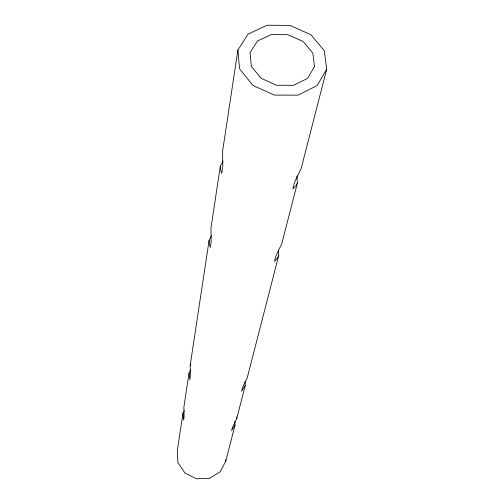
<?xml version="1.0" encoding="UTF-8"?>
<svg xmlns="http://www.w3.org/2000/svg" width="504" height="504" viewBox="0 0 504 504"><rect width="100%" height="100%" fill="white"/><g stroke="black" fill="none" stroke-linecap="round" stroke-linejoin="round"><path stroke-width="0.76" d="M184.319 410.899L182.883 413.652L177.314 450.45L177.912 462.59L184.899 472.998L196.421 478.8L209.33 478.384L220.084 471.883L225.779 461.122L235.047 425.13L234.87 421.25M190.726 369.867L189.013 373.136L183.91 406.867L184.067 416.978L183.582 420.122L182.883 413.652M189.013 373.136L189.813 379.821L190.38 376.16L190.203 365.236L209.11 240.32L211.516 235.834M223.089 161.173L220.311 166.282L210.943 228.192L211.157 241.769L210.288 247.407L209.229 243.167L209.11 240.32M296.925 175.864L297.379 183.109L295.936 185.863L292.887 188.931L294.613 182.146L301.134 168.538L326.686 69.306L324.305 50.684L310.867 34.7L290.021 25.433L267.139 25.2L248.088 34.108L237.907 49.997L222.566 151.395L222.799 166.465L221.728 173.389L220.456 169.382L220.311 166.282M235.047 425.13L231.594 430.687L232.376 427.606L236.754 418.49L245.253 385.491L245.076 381.805M278.428 250.475L278.718 255.553L247.243 377.767L242.518 387.614L241.611 391.205L245.253 385.491M297.379 183.109L281.78 243.684L275.902 255.938L274.504 261.463L277.408 258.086L278.718 255.553M326.686 69.306L317.104 85.648L297.902 95.168L274.277 95.08L252.832 85.352L239.545 68.771L237.907 49.997M190.203 365.236L190.94 364.058M236.597 416.997L236.754 418.49M225.672 459.61L225.779 461.122M314.502 66.654L307.49 78.466L293.574 85.315L276.501 85.233L261.003 78.221L251.345 66.251L250.078 52.643L257.405 41.07L271.247 34.549L287.923 34.707L303.112 41.473L312.845 53.128L314.502 66.654"/></g></svg>
